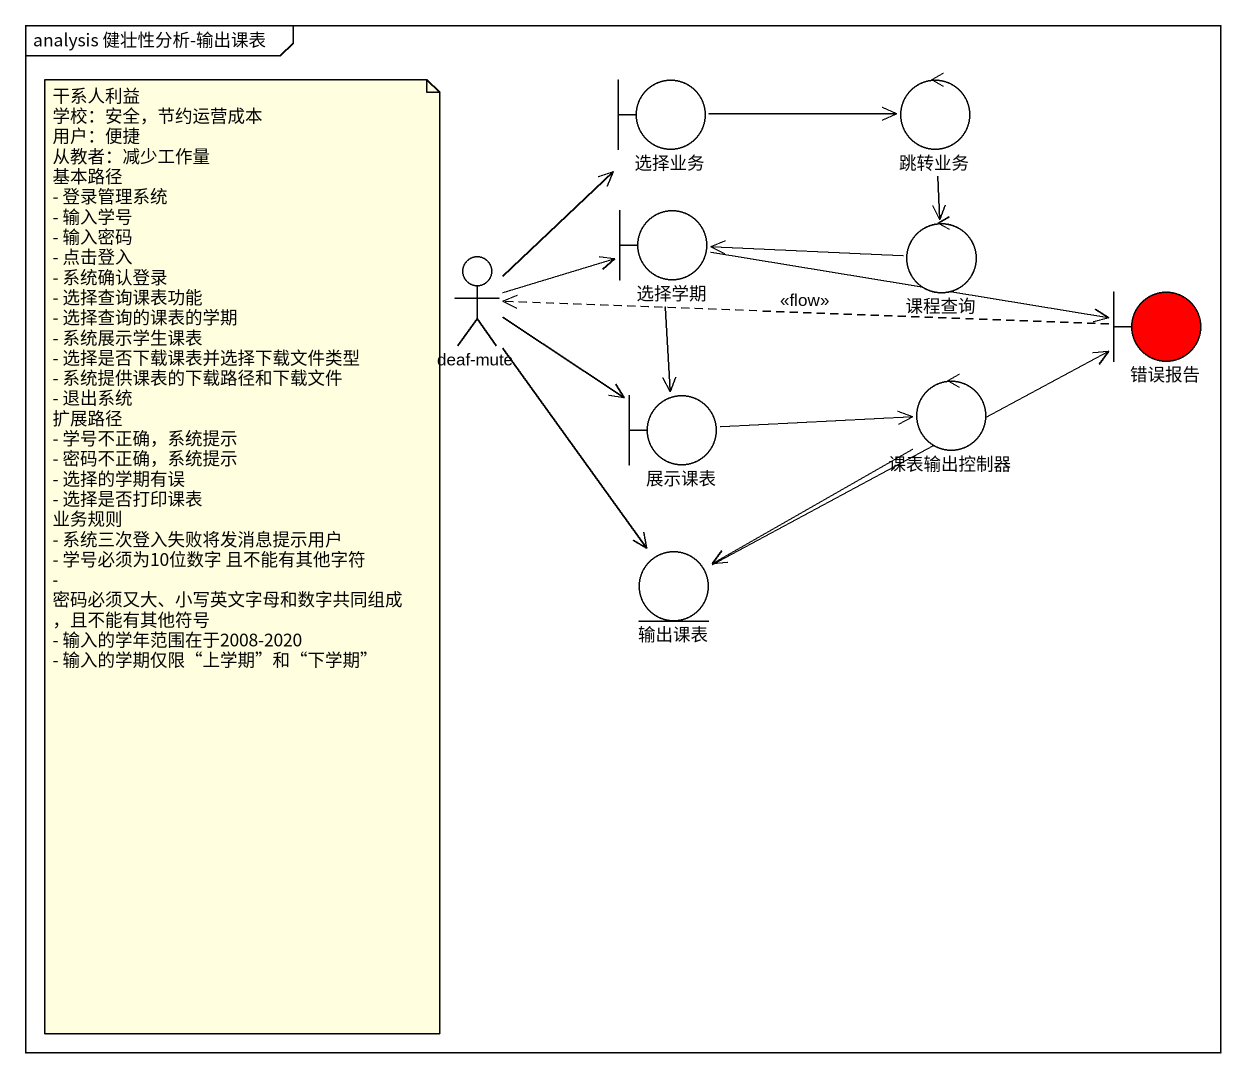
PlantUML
@startuml
mainframe analysis 健壮性分析-输出课表
boundary 选择业务
control 跳转业务
boundary 选择学期
control 课程查询
actor "deaf-mute" as deaf_mute
boundary 错误报告 #FF0000
boundary 展示课表
control 课表输出控制器
entity 输出课表
选择业务 -right-> 跳转业务
跳转业务 --> 课程查询
选择学期 -right-> 错误报告
选择学期 --> 展示课表
课程查询 -left-> 选择学期
deaf_mute -up-> 选择业务
deaf_mute -right-> 选择学期
deaf_mute -right-> 展示课表
deaf_mute --> 输出课表
错误报告 .left.> deaf_mute : <<flow>>
展示课表 -right-> 课表输出控制器
课表输出控制器 --> 输出课表
输出课表 -right-> 错误报告
note as N1
  干系人利益
  学校：安全，节约运营成本
  用户：便捷
  从教者：减少工作量
  基本路径
  - 登录管理系统
  - 输入学号
  - 输入密码
  - 点击登入
  - 系统确认登录
  - 选择查询课表功能
  - 选择查询的课表的学期
  - 系统展示学生课表
  - 选择是否下载课表并选择下载文件类型
  - 系统提供课表的下载路径和下载文件
  - 退出系统
  扩展路径
  - 学号不正确，系统提示
  - 密码不正确，系统提示
  - 选择的学期有误
  - 选择是否打印课表
  业务规则
  - 系统三次登入失败将发消息提示用户
  - 学号必须为10位数字 且不能有其他字符
  - 密码必须又大、小写英文字母和数字共同组成，且不能有其他符号
  - 输入的学年范围在于2008-2020
  - 输入的学期仅限“上学期”和“下学期”
end note
@enduml
